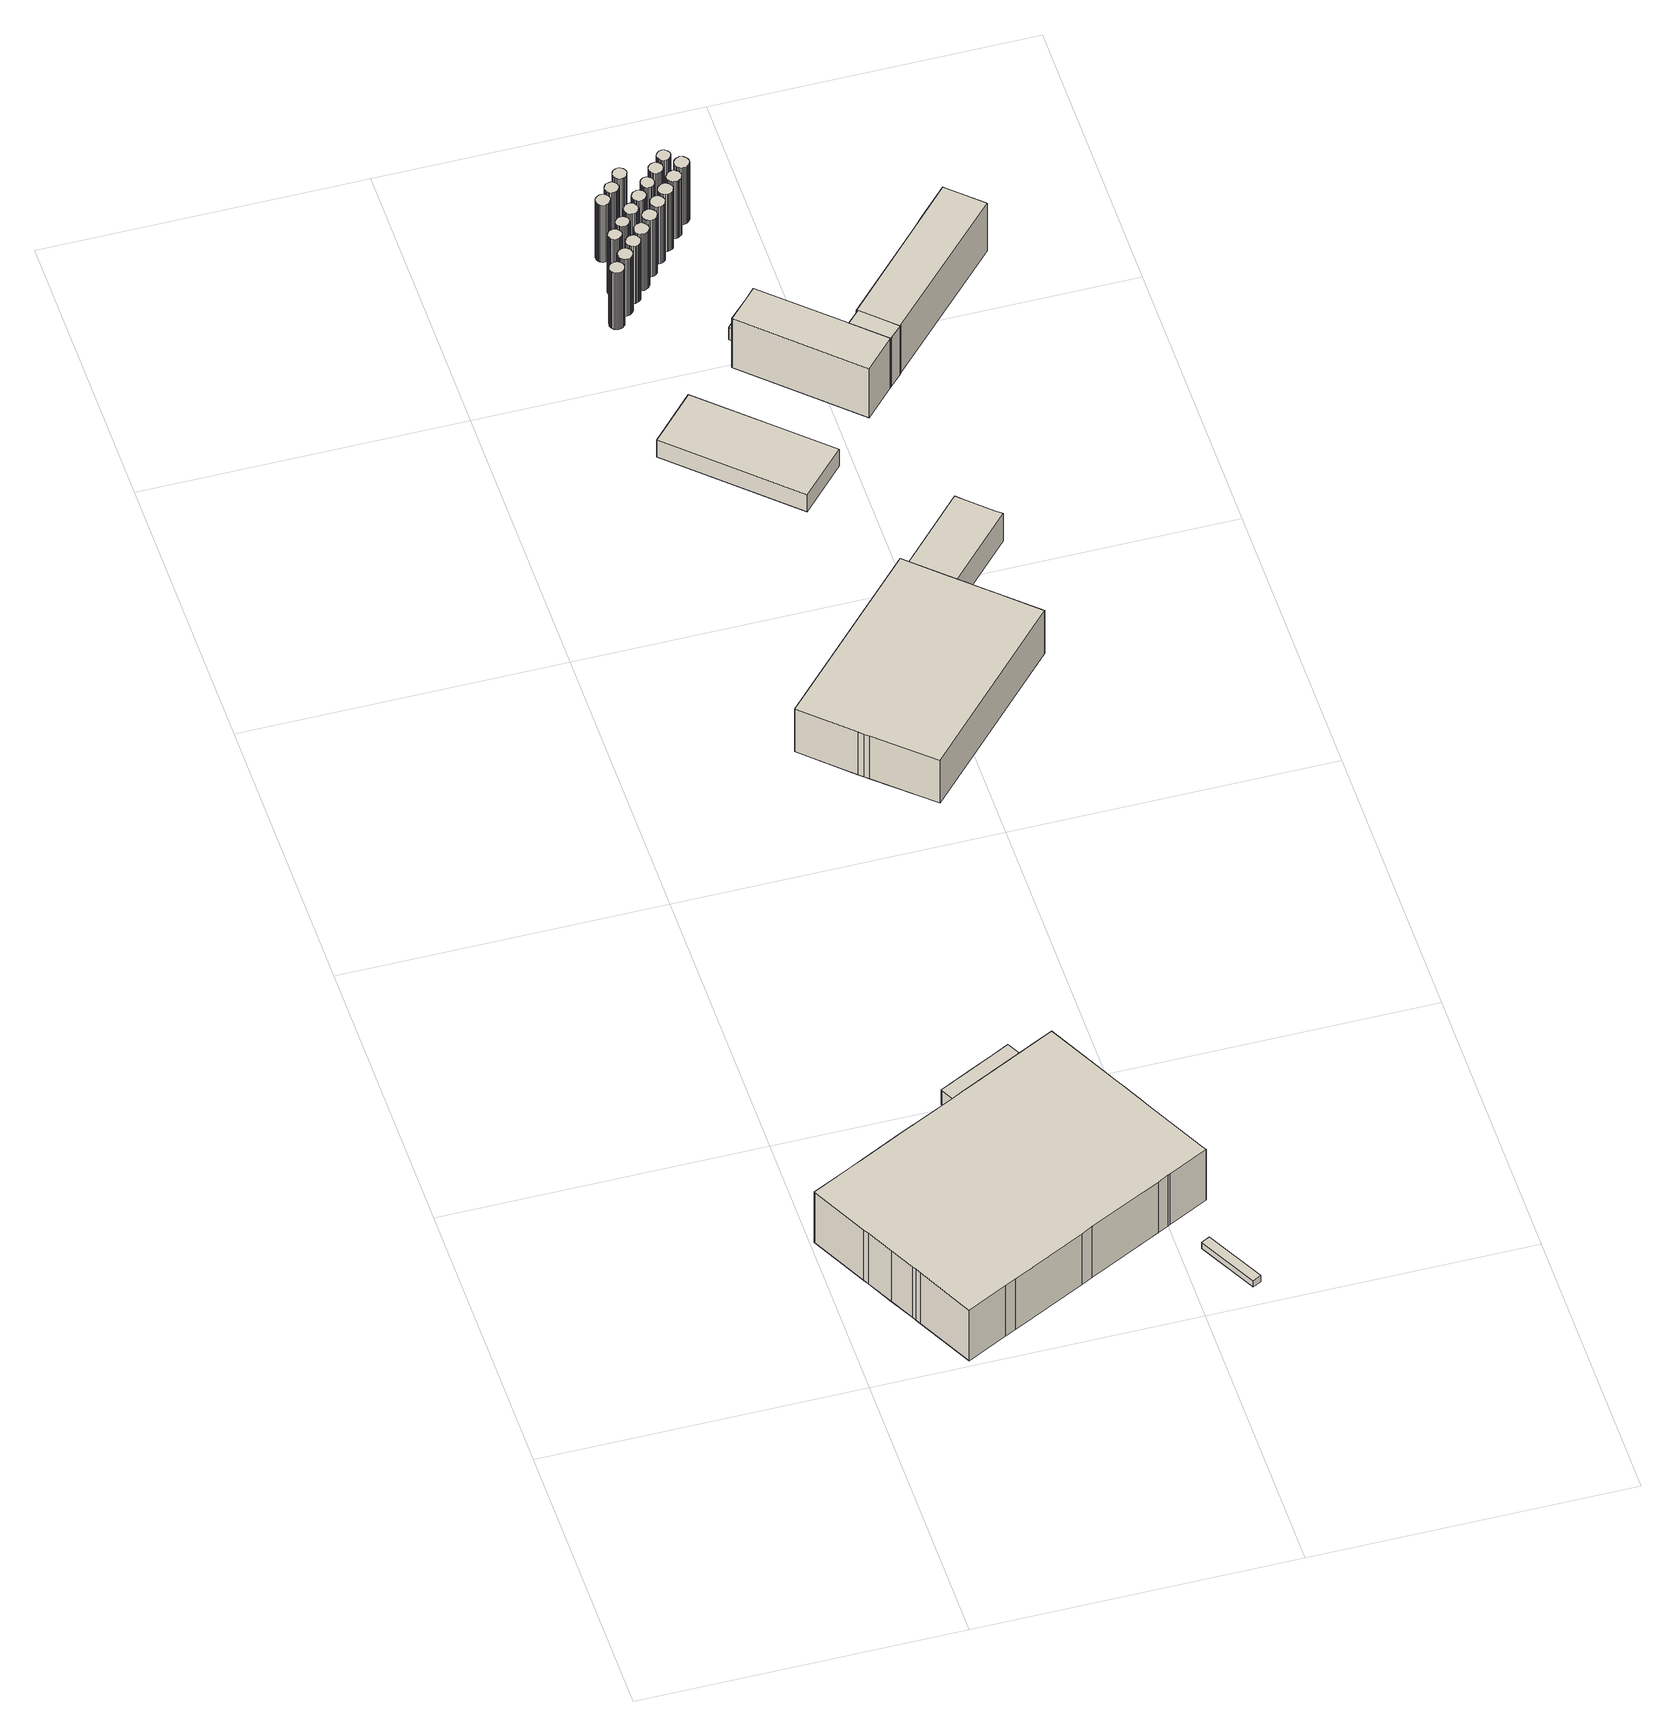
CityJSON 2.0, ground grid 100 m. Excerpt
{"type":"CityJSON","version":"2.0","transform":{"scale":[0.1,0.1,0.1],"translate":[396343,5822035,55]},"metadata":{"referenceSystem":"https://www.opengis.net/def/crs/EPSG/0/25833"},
"CityObjects":{
"building1":{"type":"Building","attributes":{"name":"Sporthalle","Gemeindeschluessel":"11000011","BezugspunktDach":"2200","function":"31001_3211","measuredHeight":23.61,"storeysAboveGround":3},"address":[{"country":"Germany","locality":"Berlin","thoroughfareNumber":"53","thoroughfareName":"Weißenseer Weg"}],"geometry":[{"type":"Solid","lod":"1","boundaries":[[[[0,1,2,3,4,5,6,7,8,9,10,11,12,13,14,15,16,17,18,19,20,21,22,23,24,25,26,27,28,29,30,31,32,33]],[[34,35,36,37,38,39,40,41,42,43,44,45,46,47,48,49,50,51,52,53,54,55,56,57,58,59,60,61,62,63,64,65,66,67]],[[34,67,33,32]],[[35,34,32,31]],[[36,35,31,30]],[[37,36,30,29]],[[38,37,29,28]],[[39,38,28,27]],[[40,39,27,26]],[[41,40,26,25]],[[42,41,25,24]],[[43,42,24,23]],[[44,43,23,22]],[[45,44,22,21]],[[46,45,21,20]],[[47,46,20,19]],[[48,47,19,18]],[[49,48,18,17]],[[50,49,17,16]],[[51,50,16,15]],[[52,51,15,14]],[[53,52,14,13]],[[54,53,13,12]],[[55,54,12,11]],[[56,55,11,10]],[[57,56,10,9]],[[58,57,9,8]],[[59,58,8,7]],[[60,59,7,6]],[[61,60,6,5]],[[62,61,5,4]],[[63,62,4,3]],[[64,63,3,2]],[[65,64,2,1]],[[66,65,1,0]],[[67,66,0,33]]]]}]},
"building2":{"type":"Building","attributes":{"Gemeindeschluessel":"11000011","BezugspunktDach":"2200","function":"31001_3210","measuredHeight":6.64,"storeysAboveGround":1},"address":[{"country":"Germany","locality":"Berlin","thoroughfareNumber":"53 (1)","thoroughfareName":"Weißenseer Weg"}],"geometry":[{"type":"Solid","lod":"1","boundaries":[[[[68,69,70,71,72,73,74,75]],[[76,77,78,79,80,81,82,83]],[[76,83,75,74]],[[77,76,74,73]],[[78,77,73,72]],[[79,78,72,71]],[[80,79,71,70]],[[81,80,70,69]],[[82,81,69,68]],[[83,82,68,75]]]]}]},
"building3":{"type":"Building","attributes":{"Gemeindeschluessel":"11000011","BezugspunktDach":"2200","function":"51009_1610","measuredHeight":2.63,"storeysAboveGround":0},"address":[{"country":"Germany","locality":"Berlin"}],"geometry":[{"type":"Solid","lod":"1","boundaries":[[[[84,85,86,87]],[[88,89,90,91]],[[88,91,87,86]],[[89,88,86,85]],[[90,89,85,84]],[[91,90,84,87]]]]}]},
"building4":{"type":"Building","attributes":{"name":"Schwimmhalle","Gemeindeschluessel":"11000011","BezugspunktDach":"2200","function":"31001_3221","measuredHeight":20.55,"storeysAboveGround":3},"address":[{"country":"Germany","locality":"Berlin","thoroughfareNumber":"24 (5)","thoroughfareName":"Fritz-Lesch-Straße"}],"geometry":[{"type":"Solid","lod":"1","boundaries":[[[[92,93,94,95,96,97,98,99,100,101,102]],[[103,104,105,106,107,108,109,110,111,112,113]],[[103,113,102,101]],[[104,103,101,100]],[[105,104,100,99]],[[106,105,99,98]],[[107,106,98,97]],[[108,107,97,96]],[[109,108,96,95]],[[110,109,95,94]],[[111,110,94,93]],[[112,111,93,92]],[[113,112,92,102]]]]}]},
"building5":{"type":"Building","attributes":{"Gemeindeschluessel":"11000011","BezugspunktDach":"2200","function":"31001_2100","measuredHeight":23.15,"storeysAboveGround":7},"address":[{"country":"Germany","locality":"Berlin","thoroughfareNumber":"66 (67)","thoroughfareName":"Indira-Gandhi-Straße"}],"geometry":[{"type":"Solid","lod":"1","boundaries":[[[[114,115,116,117,118,119,120,121,122,123,124,125,126,127,128,129,130,131,132,133,134,135,136,137,138,139,140,141]],[[142,143,144,145,146,147,148,149,150,151,152,153,154,155,156,157,158,159,160,161,162,163,164,165,166,167,168,169]],[[142,169,141,140]],[[143,142,140,139]],[[144,143,139,138]],[[145,144,138,137]],[[146,145,137,136]],[[147,146,136,135]],[[148,147,135,134]],[[149,148,134,133]],[[150,149,133,132]],[[151,150,132,131]],[[152,151,131,130]],[[153,152,130,129]],[[154,153,129,128]],[[155,154,128,127]],[[156,155,127,126]],[[157,156,126,125]],[[158,157,125,124]],[[159,158,124,123]],[[160,159,123,122]],[[161,160,122,121]],[[162,161,121,120]],[[163,162,120,119]],[[164,163,119,118]],[[165,164,118,117]],[[166,165,117,116]],[[167,166,116,115]],[[168,167,115,114]],[[169,168,114,141]]]]}]},
"building6":{"type":"Building","attributes":{"Gemeindeschluessel":"11000011","BezugspunktDach":"2200","function":"31001_2111","measuredHeight":8.25,"storeysAboveGround":1},"address":[{"country":"Germany","locality":"Berlin","thoroughfareNumber":"5","thoroughfareName":"Fritz-Lesch-Straße"}],"geometry":[{"type":"Solid","lod":"1","boundaries":[[[[170,171,172,173]],[[174,175,176,177]],[[174,177,173,172]],[[175,174,172,171]],[[176,175,171,170]],[[177,176,170,173]]]]}]},
"building7":{"type":"Building","attributes":{"Gemeindeschluessel":"11000011","BezugspunktDach":"2200","function":"31001_2100","measuredHeight":23.27,"storeysAboveGround":7},"address":[{"country":"Germany","locality":"Berlin","thoroughfareNumber":"66 (68)","thoroughfareName":"Indira-Gandhi-Straße"}],"geometry":[{"type":"Solid","lod":"1","boundaries":[[[[178,179,180,181,182,183,184,185,186,187,188,189,190,191,192,193,194,195,196,197,198,199,200,201,202,203,204,205]],[[206,207,208,209,210,211,212,213,214,215,216,217,218,219,220,221,222,223,224,225,226,227,228,229,230,231,232,233]],[[206,233,205,204]],[[207,206,204,203]],[[208,207,203,202]],[[209,208,202,201]],[[210,209,201,200]],[[211,210,200,199]],[[212,211,199,198]],[[213,212,198,197]],[[214,213,197,196]],[[215,214,196,195]],[[216,215,195,194]],[[217,216,194,193]],[[218,217,193,192]],[[219,218,192,191]],[[220,219,191,190]],[[221,220,190,189]],[[222,221,189,188]],[[223,222,188,187]],[[224,223,187,186]],[[225,224,186,185]],[[226,225,185,184]],[[227,226,184,183]],[[228,227,183,182]],[[229,228,182,181]],[[230,229,181,180]],[[231,230,180,179]],[[232,231,179,178]],[[233,232,178,205]]]]}]},
"building8":{"type":"Building","attributes":{"Gemeindeschluessel":"11000011","BezugspunktDach":"2200","function":"31001_2200","measuredHeight":23.48,"storeysAboveGround":3},"address":[{"country":"Germany","locality":"Berlin","thoroughfareNumber":"66 (30)","thoroughfareName":"Indira-Gandhi-Straße"}],"geometry":[{"type":"Solid","lod":"1","boundaries":[[[[234,235,236,237,238,239,240,241,242,243,244,245,246,247,248,249,250,251,252,253,254,255,256,257,258,259,260]],[[261,262,263,264,265,266,267,268,269,270,271,272,273,274,275,276,277,278,279,280,281,282,283,284,285,286,287]],[[261,287,260,259]],[[262,261,259,258]],[[263,262,258,257]],[[264,263,257,256]],[[265,264,256,255]],[[266,265,255,254]],[[267,266,254,253]],[[268,267,253,252]],[[269,268,252,251]],[[270,269,251,250]],[[271,270,250,249]],[[272,271,249,248]],[[273,272,248,247]],[[274,273,247,246]],[[275,274,246,245]],[[276,275,245,244]],[[277,276,244,243]],[[278,277,243,242]],[[279,278,242,241]],[[280,279,241,240]],[[281,280,240,239]],[[282,281,239,238]],[[283,282,238,237]],[[284,283,237,236]],[[285,284,236,235]],[[286,285,235,234]],[[287,286,234,260]]]]}]},
"building9":{"type":"Building","attributes":{"Gemeindeschluessel":"11000011","BezugspunktDach":"2200","function":"31001_2100","measuredHeight":23.44,"storeysAboveGround":7},"address":[{"country":"Germany","locality":"Berlin","thoroughfareNumber":"66 (69)","thoroughfareName":"Indira-Gandhi-Straße"}],"geometry":[{"type":"Solid","lod":"1","boundaries":[[[[288,289,290,291,292,293,294,295,296,297,298,299,300,301,302,303,304,305,306,307,308,309,310,311,312,313,314,315]],[[316,317,318,319,320,321,322,323,324,325,326,327,328,329,330,331,332,333,334,335,336,337,338,339,340,341,342,343]],[[316,343,315,314]],[[317,316,314,313]],[[318,317,313,312]],[[319,318,312,311]],[[320,319,311,310]],[[321,320,310,309]],[[322,321,309,308]],[[323,322,308,307]],[[324,323,307,306]],[[325,324,306,305]],[[326,325,305,304]],[[327,326,304,303]],[[328,327,303,302]],[[329,328,302,301]],[[330,329,301,300]],[[331,330,300,299]],[[332,331,299,298]],[[333,332,298,297]],[[334,333,297,296]],[[335,334,296,295]],[[336,335,295,294]],[[337,336,294,293]],[[338,337,293,292]],[[339,338,292,291]],[[340,339,291,290]],[[341,340,290,289]],[[342,341,289,288]],[[343,342,288,315]]]]}]},
"building10":{"type":"Building","attributes":{"Gemeindeschluessel":"11000011","BezugspunktDach":"2200","function":"31001_2200","measuredHeight":23.48,"storeysAboveGround":3},"address":[{"country":"Germany","locality":"Berlin","thoroughfareNumber":"66 (31)","thoroughfareName":"Indira-Gandhi-Straße"}],"geometry":[{"type":"Solid","lod":"1","boundaries":[[[[344,345,346,347,348,349,350,351,352,353,354,355,356,357,358,359,360,361,362,363,364,365,366,367,368,369,370]],[[371,372,373,374,375,376,377,378,379,380,381,382,383,384,385,386,387,388,389,390,391,392,393,394,395,396,397]],[[371,397,370,369]],[[372,371,369,368]],[[373,372,368,367]],[[374,373,367,366]],[[375,374,366,365]],[[376,375,365,364]],[[377,376,364,363]],[[378,377,363,362]],[[379,378,362,361]],[[380,379,361,360]],[[381,380,360,359]],[[382,381,359,358]],[[383,382,358,357]],[[384,383,357,356]],[[385,384,356,355]],[[386,385,355,354]],[[387,386,354,353]],[[388,387,353,352]],[[389,388,352,351]],[[390,389,351,350]],[[391,390,350,349]],[[392,391,349,348]],[[393,392,348,347]],[[394,393,347,346]],[[395,394,346,345]],[[396,395,345,344]],[[397,396,344,370]]]]}]},
"building11":{"type":"Building","attributes":{"Gemeindeschluessel":"11000011","BezugspunktDach":"2200","function":"31001_2200","measuredHeight":23.44,"storeysAboveGround":3},"address":[{"country":"Germany","locality":"Berlin","thoroughfareNumber":"66 (47)","thoroughfareName":"Indira-Gandhi-Straße"}],"geometry":[{"type":"Solid","lod":"1","boundaries":[[[[398,399,400,401,402,403,404,405,406,407,408,409,410,411,412,413,414,415,416,417,418,419,420,421,422,423,424,425]],[[426,427,428,429,430,431,432,433,434,435,436,437,438,439,440,441,442,443,444,445,446,447,448,449,450,451,452,453]],[[426,453,425,424]],[[427,426,424,423]],[[428,427,423,422]],[[429,428,422,421]],[[430,429,421,420]],[[431,430,420,419]],[[432,431,419,418]],[[433,432,418,417]],[[434,433,417,416]],[[435,434,416,415]],[[436,435,415,414]],[[437,436,414,413]],[[438,437,413,412]],[[439,438,412,411]],[[440,439,411,410]],[[441,440,410,409]],[[442,441,409,408]],[[443,442,408,407]],[[444,443,407,406]],[[445,444,406,405]],[[446,445,405,404]],[[447,446,404,403]],[[448,447,403,402]],[[449,448,402,401]],[[450,449,401,400]],[[451,450,400,399]],[[452,451,399,398]],[[453,452,398,425]]]]}]},
"building12":{"type":"Building","attributes":{"Gemeindeschluessel":"11000011","BezugspunktDach":"2200","function":"31001_2100","measuredHeight":23.2,"storeysAboveGround":7},"address":[{"country":"Germany","locality":"Berlin","thoroughfareNumber":"66 (70)","thoroughfareName":"Indira-Gandhi-Straße"}],"geometry":[{"type":"Solid","lod":"1","boundaries":[[[[454,455,456,457,458,459,460,461,462,463,464,465,466,467,468,469,470,471,472,473,474,475,476,477,478,479,480,481]],[[482,483,484,485,486,487,488,489,490,491,492,493,494,495,496,497,498,499,500,501,502,503,504,505,506,507,508,509]],[[482,509,481,480]],[[483,482,480,479]],[[484,483,479,478]],[[485,484,478,477]],[[486,485,477,476]],[[487,486,476,475]],[[488,487,475,474]],[[489,488,474,473]],[[490,489,473,472]],[[491,490,472,471]],[[492,491,471,470]],[[493,492,470,469]],[[494,493,469,468]],[[495,494,468,467]],[[496,495,467,466]],[[497,496,466,465]],[[498,497,465,464]],[[499,498,464,463]],[[500,499,463,462]],[[501,500,462,461]],[[502,501,461,460]],[[503,502,460,459]],[[504,503,459,458]],[[505,504,458,457]],[[506,505,457,456]],[[507,506,456,455]],[[508,507,455,454]],[[509,508,454,481]]]]}]},
"building13":{"type":"Building","attributes":{"Gemeindeschluessel":"11000011","BezugspunktDach":"2200","function":"31001_2200","measuredHeight":23.53,"storeysAboveGround":3},"address":[{"country":"Germany","locality":"Berlin","thoroughfareNumber":"66 (32)","thoroughfareName":"Indira-Gandhi-Straße"}],"geometry":[{"type":"Solid","lod":"1","boundaries":[[[[510,511,512,513,514,515,516,517,518,519,520,521,522,523,524,525,526,527,528,529,530,531,532,533,534,535,536,537]],[[538,539,540,541,542,543,544,545,546,547,548,549,550,551,552,553,554,555,556,557,558,559,560,561,562,563,564,565]],[[538,565,537,536]],[[539,538,536,535]],[[540,539,535,534]],[[541,540,534,533]],[[542,541,533,532]],[[543,542,532,531]],[[544,543,531,530]],[[545,544,530,529]],[[546,545,529,528]],[[547,546,528,527]],[[548,547,527,526]],[[549,548,526,525]],[[550,549,525,524]],[[551,550,524,523]],[[552,551,523,522]],[[553,552,522,521]],[[554,553,521,520]],[[555,554,520,519]],[[556,555,519,518]],[[557,556,518,517]],[[558,557,517,516]],[[559,558,516,515]],[[560,559,515,514]],[[561,560,514,513]],[[562,561,513,512]],[[563,562,512,511]],[[564,563,511,510]],[[565,564,510,537]]]]}]},
"building14":{"type":"Building","attributes":{"Gemeindeschluessel":"11000011","BezugspunktDach":"2200","function":"31001_2200","measuredHeight":23.29,"storeysAboveGround":3},"address":[{"country":"Germany","locality":"Berlin","thoroughfareNumber":"66 (46)","thoroughfareName":"Indira-Gandhi-Straße"}],"geometry":[{"type":"Solid","lod":"1","boundaries":[[[[566,567,568,569,570,571,572,573,574,575,576,577,578,579,580,581,582,583,584,585,586,587,588,589,590,591,592,593]],[[594,595,596,597,598,599,600,601,602,603,604,605,606,607,608,609,610,611,612,613,614,615,616,617,618,619,620,621]],[[594,621,593,592]],[[595,594,592,591]],[[596,595,591,590]],[[597,596,590,589]],[[598,597,589,588]],[[599,598,588,587]],[[600,599,587,586]],[[601,600,586,585]],[[602,601,585,584]],[[603,602,584,583]],[[604,603,583,582]],[[605,604,582,581]],[[606,605,581,580]],[[607,606,580,579]],[[608,607,579,578]],[[609,608,578,577]],[[610,609,577,576]],[[611,610,576,575]],[[612,611,575,574]],[[613,612,574,573]],[[614,613,573,572]],[[615,614,572,571]],[[616,615,571,570]],[[617,616,570,569]],[[618,617,569,568]],[[619,618,568,567]],[[620,619,567,566]],[[621,620,566,593]]]]}]},
"building15":{"type":"Building","attributes":{"Gemeindeschluessel":"11000011","BezugspunktDach":"2200","function":"31001_2100","measuredHeight":23.22,"storeysAboveGround":7},"address":[{"country":"Germany","locality":"Berlin","thoroughfareNumber":"66 (71)","thoroughfareName":"Indira-Gandhi-Straße"}],"geometry":[{"type":"Solid","lod":"1","boundaries":[[[[622,623,624,625,626,627,628,629,630,631,632,633,634,635,636,637,638,639,640,641,642,643,644,645,646,647,648]],[[649,650,651,652,653,654,655,656,657,658,659,660,661,662,663,664,665,666,667,668,669,670,671,672,673,674,675]],[[649,675,648,647]],[[650,649,647,646]],[[651,650,646,645]],[[652,651,645,644]],[[653,652,644,643]],[[654,653,643,642]],[[655,654,642,641]],[[656,655,641,640]],[[657,656,640,639]],[[658,657,639,638]],[[659,658,638,637]],[[660,659,637,636]],[[661,660,636,635]],[[662,661,635,634]],[[663,662,634,633]],[[664,663,633,632]],[[665,664,632,631]],[[666,665,631,630]],[[667,666,630,629]],[[668,667,629,628]],[[669,668,628,627]],[[670,669,627,626]],[[671,670,626,625]],[[672,671,625,624]],[[673,672,624,623]],[[674,673,623,622]],[[675,674,622,648]]]]}]},
"building16":{"type":"Building","attributes":{"Gemeindeschluessel":"11000011","BezugspunktDach":"2200","function":"31001_2200","measuredHeight":23.44,"storeysAboveGround":3},"address":[{"country":"Germany","locality":"Berlin","thoroughfareNumber":"66 (33)","thoroughfareName":"Indira-Gandhi-Straße"}],"geometry":[{"type":"Solid","lod":"1","boundaries":[[[[676,677,678,679,680,681,682,683,684,685,686,687,688,689,690,691,692,693,694,695,696,697,698,699,700,701,702,703]],[[704,705,706,707,708,709,710,711,712,713,714,715,716,717,718,719,720,721,722,723,724,725,726,727,728,729,730,731]],[[704,731,703,702]],[[705,704,702,701]],[[706,705,701,700]],[[707,706,700,699]],[[708,707,699,698]],[[709,708,698,697]],[[710,709,697,696]],[[711,710,696,695]],[[712,711,695,694]],[[713,712,694,693]],[[714,713,693,692]],[[715,714,692,691]],[[716,715,691,690]],[[717,716,690,689]],[[718,717,689,688]],[[719,718,688,687]],[[720,719,687,686]],[[721,720,686,685]],[[722,721,685,684]],[[723,722,684,683]],[[724,723,683,682]],[[725,724,682,681]],[[726,725,681,680]],[[727,726,680,679]],[[728,727,679,678]],[[729,728,678,677]],[[730,729,677,676]],[[731,730,676,703]]]]}]},
"building17":{"type":"Building","attributes":{"Gemeindeschluessel":"11000011","BezugspunktDach":"2200","function":"31001_2200","measuredHeight":23.36,"storeysAboveGround":3},"address":[{"country":"Germany","locality":"Berlin","thoroughfareNumber":"66 (45)","thoroughfareName":"Indira-Gandhi-Straße"}],"geometry":[{"type":"Solid","lod":"1","boundaries":[[[[732,733,734,735,736,737,738,739,740,741,742,743,744,745,746,747,748,749,750,751,752,753,754,755,756,757,758,759]],[[760,761,762,763,764,765,766,767,768,769,770,771,772,773,774,775,776,777,778,779,780,781,782,783,784,785,786,787]],[[760,787,759,758]],[[761,760,758,757]],[[762,761,757,756]],[[763,762,756,755]],[[764,763,755,754]],[[765,764,754,753]],[[766,765,753,752]],[[767,766,752,751]],[[768,767,751,750]],[[769,768,750,749]],[[770,769,749,748]],[[771,770,748,747]],[[772,771,747,746]],[[773,772,746,745]],[[774,773,745,744]],[[775,774,744,743]],[[776,775,743,742]],[[777,776,742,741]],[[778,777,741,740]],[[779,778,740,739]],[[780,779,739,738]],[[781,780,738,737]],[[782,781,737,736]],[[783,782,736,735]],[[784,783,735,734]],[[785,784,734,733]],[[786,785,733,732]],[[787,786,732,759]]]]}]},
"building18":{"type":"Building","attributes":{"Gemeindeschluessel":"11000011","BezugspunktDach":"2200","function":"31001_2100","measuredHeight":23.34,"storeysAboveGround":7},"address":[{"country":"Germany","locality":"Berlin","thoroughfareNumber":"66 (72)","thoroughfareName":"Indira-Gandhi-Straße"}],"geometry":[{"type":"Solid","lod":"1","boundaries":[[[[788,789,790,791,792,793,794,795,796,797,798,799,800,801,802,803,804,805,806,807,808,809,810,811,812,813,814]],[[815,816,817,818,819,820,821,822,823,824,825,826,827,828,829,830,831,832,833,834,835,836,837,838,839,840,841]],[[815,841,814,813]],[[816,815,813,812]],[[817,816,812,811]],[[818,817,811,810]],[[819,818,810,809]],[[820,819,809,808]],[[821,820,808,807]],[[822,821,807,806]],[[823,822,806,805]],[[824,823,805,804]],[[825,824,804,803]],[[826,825,803,802]],[[827,826,802,801]],[[828,827,801,800]],[[829,828,800,799]],[[830,829,799,798]],[[831,830,798,797]],[[832,831,797,796]],[[833,832,796,795]],[[834,833,795,794]],[[835,834,794,793]],[[836,835,793,792]],[[837,836,792,791]],[[838,837,791,790]],[[839,838,790,789]],[[840,839,789,788]],[[841,840,788,814]]]]}]},
"building19":{"type":"Building","attributes":{"Gemeindeschluessel":"11000011","BezugspunktDach":"2200","function":"31001_2200","measuredHeight":23.46,"storeysAboveGround":3},"address":[{"country":"Germany","locality":"Berlin","thoroughfareNumber":"66 (34)","thoroughfareName":"Indira-Gandhi-Straße"}],"geometry":[{"type":"Solid","lod":"1","boundaries":[[[[842,843,844,845,846,847,848,849,850,851,852,853,854,855,856,857,858,859,860,861,862,863,864,865,866,867,868,869]],[[870,871,872,873,874,875,876,877,878,879,880,881,882,883,884,885,886,887,888,889,890,891,892,893,894,895,896,897]],[[870,897,869,868]],[[871,870,868,867]],[[872,871,867,866]],[[873,872,866,865]],[[874,873,865,864]],[[875,874,864,863]],[[876,875,863,862]],[[877,876,862,861]],[[878,877,861,860]],[[879,878,860,859]],[[880,879,859,858]],[[881,880,858,857]],[[882,881,857,856]],[[883,882,856,855]],[[884,883,855,854]],[[885,884,854,853]],[[886,885,853,852]],[[887,886,852,851]],[[888,887,851,850]],[[889,888,850,849]],[[890,889,849,848]],[[891,890,848,847]],[[892,891,847,846]],[[893,892,846,845]],[[894,893,845,844]],[[895,894,844,843]],[[896,895,843,842]],[[897,896,842,869]]]]}]},
"building20":{"type":"Building","attributes":{"Gemeindeschluessel":"11000011","BezugspunktDach":"2200","function":"31001_3221","measuredHeight":11.2,"storeysAboveGround":2},"address":[{"country":"Germany","locality":"Berlin","thoroughfareNumber":"24 (1)","thoroughfareName":"Fritz-Lesch-Straße"}],"geometry":[{"type":"Solid","lod":"1","boundaries":[[[[898,899,900,901,902,903,904]],[[905,906,907,908,909,910,911]],[[905,911,904,903]],[[906,905,903,902]],[[907,906,902,901]],[[908,907,901,900]],[[909,908,900,899]],[[910,909,899,898]],[[911,910,898,904]]]]}]},
"building21":{"type":"Building","attributes":{"Gemeindeschluessel":"11000011","BezugspunktDach":"2200","function":"31001_2100","measuredHeight":23.51,"storeysAboveGround":7},"address":[{"country":"Germany","locality":"Berlin","thoroughfareNumber":"66 (73)","thoroughfareName":"Indira-Gandhi-Straße"}],"geometry":[{"type":"Solid","lod":"1","boundaries":[[[[912,913,914,915,916,917,918,919,920,921,922,923,924,925,926,927,928,929,930,931,932,933,934,935,936,937,938,939]],[[940,941,942,943,944,945,946,947,948,949,950,951,952,953,954,955,956,957,958,959,960,961,962,963,964,965,966,967]],[[940,967,939,938]],[[941,940,938,937]],[[942,941,937,936]],[[943,942,936,935]],[[944,943,935,934]],[[945,944,934,933]],[[946,945,933,932]],[[947,946,932,931]],[[948,947,931,930]],[[949,948,930,929]],[[950,949,929,928]],[[951,950,928,927]],[[952,951,927,926]],[[953,952,926,925]],[[954,953,925,924]],[[955,954,924,923]],[[956,955,923,922]],[[957,956,922,921]],[[958,957,921,920]],[[959,958,920,919]],[[960,959,919,918]],[[961,960,918,917]],[[962,961,917,916]],[[963,962,916,915]],[[964,963,915,914]],[[965,964,914,913]],[[966,965,913,912]],[[967,966,912,939]]]]}]},
"building22":{"type":"Building","attributes":{"Gemeindeschluessel":"11000011","BezugspunktDach":"2200","function":"31001_2523","measuredHeight":5.07,"storeysAboveGround":1},"address":[{"country":"Germany","locality":"Berlin","thoroughfareNumber":"29 (2)","thoroughfareName":"Fritz-Lesch-Straße"}],"geometry":[{"type":"Solid","lod":"1","boundaries":[[[[968,969,970,971,972,973,974]],[[975,976,977,978,979,980,981]],[[975,981,974,973]],[[976,975,973,972]],[[977,976,972,971]],[[978,977,971,970]],[[979,978,970,969]],[[980,979,969,968]],[[981,980,968,974]]]]}]},
"building23":{"type":"Building","attributes":{"Gemeindeschluessel":"11000011","BezugspunktDach":"2200","function":"31001_2200","measuredHeight":24,"storeysAboveGround":3},"address":[{"country":"Germany","locality":"Berlin","thoroughfareNumber":"66 (35)","thoroughfareName":"Indira-Gandhi-Straße"}],"geometry":[{"type":"Solid","lod":"1","boundaries":[[[[982,983,984,985,986,987,988,989,990,991,992,993,994,995,996,997,998,999,1000,1001,1002,1003,1004,1005,1006,1007,1008,1009,1010]],[[1011,1012,1013,1014,1015,1016,1017,1018,1019,1020,1021,1022,1023,1024,1025,1026,1027,1028,1029,1030,1031,1032,1033,1034,1035,1036,1037,1038,1039]],[[1011,1039,1010,1009]],[[1012,1011,1009,1008]],[[1013,1012,1008,1007]],[[1014,1013,1007,1006]],[[1015,1014,1006,1005]],[[1016,1015,1005,1004]],[[1017,1016,1004,1003]],[[1018,1017,1003,1002]],[[1019,1018,1002,1001]],[[1020,1019,1001,1000]],[[1021,1020,1000,999]],[[1022,1021,999,998]],[[1023,1022,998,997]],[[1024,1023,997,996]],[[1025,1024,996,995]],[[1026,1025,995,994]],[[1027,1026,994,993]],[[1028,1027,993,992]],[[1029,1028,992,991]],[[1030,1029,991,990]],[[1031,1030,990,989]],[[1032,1031,989,988]],[[1033,1032,988,987]],[[1034,1033,987,986]],[[1035,1034,986,985]],[[1036,1035,985,984]],[[1037,1036,984,983]],[[1038,1037,983,982]],[[1039,1038,982,1010]]]]}]},
"building24":{"type":"Building","attributes":{"Gemeindeschluessel":"11000011","BezugspunktDach":"2200","function":"31001_2100","measuredHeight":23.42,"storeysAboveGround":7},"address":[{"country":"Germany","locality":"Berlin","thoroughfareNumber":"66 (74)","thoroughfareName":"Indira-Gandhi-Straße"}],"geometry":[{"type":"Solid","lod":"1","boundaries":[[[[1040,1041,1042,1043,1044,1045,1046,1047,1048,1049,1050,1051,1052,1053,1054,1055,1056,1057,1058,1059,1060,1061,1062,1063,1064,1065,1066,1067]],[[1068,1069,1070,1071,1072,1073,1074,1075,1076,1077,1078,1079,1080,1081,1082,1083,1084,1085,1086,1087,1088,1089,1090,1091,1092,1093,1094,1095]],[[1068,1095,1067,1066]],[[1069,1068,1066,1065]],[[1070,1069,1065,1064]],[[1071,1070,1064,1063]],[[1072,1071,1063,1062]],[[1073,1072,1062,1061]],[[1074,1073,1061,1060]],[[1075,1074,1060,1059]],[[1076,1075,1059,1058]],[[1077,1076,1058,1057]],[[1078,1077,1057,1056]],[[1079,1078,1056,1055]],[[1080,1079,1055,1054]],[[1081,1080,1054,1053]],[[1082,1081,1053,1052]],[[1083,1082,1052,1051]],[[1084,1083,1051,1050]],[[1085,1084,1050,1049]],[[1086,1085,1049,1048]],[[1087,1086,1048,1047]],[[1088,1087,1047,1046]],[[1089,1088,1046,1045]],[[1090,1089,1045,1044]],[[1091,1090,1044,1043]],[[1092,1091,1043,1042]],[[1093,1092,1042,1041]],[[1094,1093,1041,1040]],[[1095,1094,1040,1067]]]]}]},
"building25":{"type":"Building","attributes":{"Gemeindeschluessel":"11000011","BezugspunktDach":"2200","function":"31001_2200","measuredHeight":23.39,"storeysAboveGround":3},"address":[{"country":"Germany","locality":"Berlin","thoroughfareNumber":"66 (36)","thoroughfareName":"Indira-Gandhi-Straße"}],"geometry":[{"type":"Solid","lod":"1","boundaries":[[[[1096,1097,1098,1099,1100,1101,1102,1103,1104,1105,1106,1107,1108,1109,1110,1111,1112,1113,1114,1115,1116,1117,1118,1119,1120,1121,1122,1123]],[[1124,1125,1126,1127,1128,1129,1130,1131,1132,1133,1134,1135,1136,1137,1138,1139,1140,1141,1142,1143,1144,1145,1146,1147,1148,1149,1150,1151]],[[1124,1151,1123,1122]],[[1125,1124,1122,1121]],[[1126,1125,1121,1120]],[[1127,1126,1120,1119]],[[1128,1127,1119,1118]],[[1129,1128,1118,1117]],[[1130,1129,1117,1116]],[[1131,1130,1116,1115]],[[1132,1131,1115,1114]],[[1133,1132,1114,1113]],[[1134,1133,1113,1112]],[[1135,1134,1112,1111]],[[1136,1135,1111,1110]],[[1137,1136,1110,1109]],[[1138,1137,1109,1108]],[[1139,1138,1108,1107]],[[1140,1139,1107,1106]],[[1141,1140,1106,1105]],[[1142,1141,1105,1104]],[[1143,1142,1104,1103]],[[1144,1143,1103,1102]],[[1145,1144,1102,1101]],[[1146,1145,1101,1100]],[[1147,1146,1100,1099]],[[1148,1147,1099,1098]],[[1149,1148,1098,1097]],[[1150,1149,1097,1096]],[[1151,1150,1096,1123]]]]}]},
"building26":{"type":"Building","attributes":{"Gemeindeschluessel":"11000011","BezugspunktDach":"2200","function":"31001_2100","measuredHeight":23.38,"storeysAboveGround":7},"address":[{"country":"Germany","locality":"Berlin","thoroughfareNumber":"66 (75)","thoroughfareName":"Indira-Gandhi-Straße"}],"geometry":[{"type":"Solid","lod":"1","boundaries":[[[[1152,1153,1154,1155,1156,1157,1158,1159,1160,1161,1162,1163,1164,1165,1166,1167,1168,1169,1170,1171,1172,1173,1174,1175,1176,1177,1178,1179]],[[1180,1181,1182,1183,1184,1185,1186,1187,1188,1189,1190,1191,1192,1193,1194,1195,1196,1197,1198,1199,1200,1201,1202,1203,1204,1205,1206,1207]],[[1180,1207,1179,1178]],[[1181,1180,1178,1177]],[[1182,1181,1177,1176]],[[1183,1182,1176,1175]],[[1184,1183,1175,1174]],[[1185,1184,1174,1173]],[[1186,1185,1173,1172]],[[1187,1186,1172,1171]],[[1188,1187,1171,1170]],[[1189,1188,1170,1169]],[[1190,1189,1169,1168]],[[1191,1190,1168,1167]],[[1192,1191,1167,1166]],[[1193,1192,1166,1165]],[[1194,1193,1165,1164]],[[1195,1194,1164,1163]],[[1196,1195,1163,1162]],[[1197,1196,1162,1161]],[[1198,1197,1161,1160]],[[1199,1198,1160,1159]],[[1200,1199,1159,1158]],[[1201,1200,1158,1157]],[[1202,1201,1157,1156]],[[1203,1202,1156,1155]],[[1204,1203,1155,1154]],[[1205,1204,1154,1153]],[[1206,1205,1153,1152]],[[1207,1206,1152,1179]]]]}]},
"building27":{"type":"Building","attributes":{"Gemeindeschluessel":"11000011","function":"31001_3020"},"address":[{"country":"Germany","locality":"Berlin","thoroughfareNumber":"29","thoroughfareName":"Fritz-Lesch-Straße"}],"children":["building27-1","building27-2","building27-3"]},
"building27-1":{"type":"BuildingPart","attributes":{"BezugspunktDach":"2200","measuredHeight":20.04,"storeysAboveGround":5},"parents":["building27"],"geometry":[{"type":"Solid","lod":"1","boundaries":[[[[1208,1209,1210,1211,1212,1213,1214,1215,1216,1217,1218,1219]],[[1220,1221,1222,1223,1224,1225,1226,1227,1228,1229,1230,1231]],[[1220,1231,1219,1218]],[[1221,1220,1218,1217]],[[1222,1221,1217,1216]],[[1223,1222,1216,1215]],[[1224,1223,1215,1214]],[[1225,1224,1214,1213]],[[1226,1225,1213,1212]],[[1227,1226,1212,1211]],[[1230,1229,1209,1208]],[[1231,1230,1208,1219]],[[1228,1227,1211,1210]],[[1229,1228,1210,1209]]]]}]},
"building27-2":{"type":"BuildingPart","attributes":{"BezugspunktDach":"2200","measuredHeight":20.02,"storeysAboveGround":5},"parents":["building27"],"geometry":[{"type":"MultiSurface","lod":"1","boundaries":[[[1232,1233,1234,1235,1236,1237]],[[1229,1227,1238,1239,1240,1241]],[[1229,1241,1237,1236]],[[1227,1229,1228,1210,1209,1236,1235],[1228,1227,1211,1210]],[[1238,1227,1235,1234]],[[1239,1238,1234,1233]],[[1240,1239,1233,1232]],[[1211,1227,1228,1210]],[[1209,1210,1228,1229]],[[1240,1232,1237,1241,1242]]]}]},
"building27-3":{"type":"BuildingPart","attributes":{"BezugspunktDach":"2200","measuredHeight":20.07,"storeysAboveGround":5},"parents":["building27"],"geometry":[{"type":"MultiSurface","lod":"1","boundaries":[[[1243,1244,1245,1246,1247,1248,1249]],[[1250,1251,1241,1240,1252,1253,1254]],[[1250,1254,1249,1248]],[[1251,1250,1248,1247]],[[1241,1251,1247,1246]],[[1240,1232,1237,1246,1245]],[[1252,1240,1245,1244]],[[1253,1252,1244,1243]],[[1254,1253,1243,1249]],[[1237,1232,1240,1241]]]}]}
},
"vertices":[
[101,399,228],[110,381,228],[154,295,228],[193,218,228],[199,205,228],[208,188,228],[299,7,228],[427,72,228],[461,89,228],[694,206,228],[730,225,228],[962,342,228],[996,359,228],[1002,362,228],[1128,426,228],[1120,441,228],[1016,648,228],[1005,671,228],[989,703,228],[984,713,228],[976,730,228],[958,765,228],[949,783,228],[945,791,228],[839,1001,228],[813,988,228],[579,870,228],[532,847,228],[498,829,228],[356,758,228],[317,739,228],[176,667,228],[141,650,228],[9,583,228],[141,650,20],[176,667,20],[317,739,20],[356,758,20],[498,829,20],[532,847,20],[579,870,20],[813,988,20],[839,1001,20],[945,791,20],[949,783,20],[958,765,20],[976,730,20],[984,713,20],[989,703,20],[1005,671,20],[1016,648,20],[1120,441,20],[1128,426,20],[1002,362,20],[996,359,20],[962,342,20],[730,225,20],[694,206,20],[461,89,20],[427,72,20],[299,7,20],[208,188,20],[199,205,20],[193,218,20],[154,295,20],[110,381,20],[101,399,20],[9,583,20],
[579,870,81],[696,929,81],[760,961,81],[813,988,81],[745,1122,81],[692,1095,81],[629,1063,81],[512,1004,81],[629,1063,21],[692,1095,21],[745,1122,21],[813,988,21],[760,961,21],[696,929,21],[579,870,21],[512,1004,21],
[1160,62,41],[1187,76,41],[1090,264,41],[1063,250,41],[1090,264,15],[1187,76,15],[1160,62,15],[1063,250,15],
[660,2338,182],[675,2324,182],[688,2313,182],[853,2163,182],[1307,2647,182],[1197,2751,182],[1145,2799,182],[1133,2811,182],[1084,2856,182],[971,2963,182],[513,2477,182],[971,2963,6],[1084,2856,6],[1133,2811,6],[1145,2799,6],[1197,2751,6],[1307,2647,6],[853,2163,6],[688,2313,6],[675,2324,6],[660,2338,6],[513,2477,6],
[484,4229,251],[486,4224,251],[488,4221,251],[492,4217,251],[496,4215,251],[500,4213,251],[505,4212,251],[510,4213,251],[514,4214,251],[519,4216,251],[522,4219,251],[525,4223,251],[527,4228,251],[528,4233,251],[528,4238,251],[527,4243,251],[524,4248,251],[521,4252,251],[516,4255,251],[512,4257,251],[506,4257,251],[501,4257,251],[496,4255,251],[492,4252,251],[488,4249,251],[485,4244,251],[484,4239,251],[483,4234,251],[484,4239,19],[485,4244,19],[488,4249,19],[492,4252,19],[496,4255,19],[501,4257,19],[506,4257,19],[512,4257,19],[516,4255,19],[521,4252,19],[524,4248,19],[527,4243,19],[528,4238,19],[528,4233,19],[527,4228,19],[525,4223,19],[522,4219,19],[519,4216,19],[514,4214,19],[510,4213,19],[505,4212,19],[500,4213,19],[496,4215,19],[492,4217,19],[488,4221,19],[486,4224,19],[484,4229,19],[483,4234,19],
[815,3367,87],[954,3515,87],[603,3845,87],[465,3698,87],[603,3845,18],[954,3515,18],[815,3367,18],[465,3698,18],
[522,4273,252],[524,4268,252],[526,4265,252],[530,4261,252],[534,4259,252],[538,4257,252],[543,4257,252],[548,4257,252],[552,4258,252],[556,4261,252],[560,4264,252],[563,4268,252],[565,4272,252],[566,4277,252],[566,4283,252],[564,4288,252],[562,4292,252],[558,4296,252],[554,4299,252],[549,4301,252],[544,4302,252],[539,4301,252],[534,4299,252],[529,4297,252],[526,4293,252],[523,4288,252],[521,4283,252],[521,4278,252],[521,4283,19],[523,4288,19],[526,4293,19],[529,4297,19],[534,4299,19],[539,4301,19],[544,4302,19],[549,4301,19],[554,4299,19],[558,4296,19],[562,4292,19],[564,4288,19],[566,4283,19],[566,4277,19],[565,4272,19],[563,4268,19],[560,4264,19],[556,4261,19],[552,4258,19],[548,4257,19],[543,4257,19],[538,4257,19],[534,4259,19],[530,4261,19],[526,4265,19],[524,4268,19],[522,4273,19],[521,4278,19],
[516,4355,255],[517,4351,255],[520,4347,255],[522,4344,255],[526,4341,255],[531,4339,255],[535,4339,255],[540,4339,255],[544,4340,255],[548,4342,255],[552,4345,255],[555,4349,255],[557,4353,255],[558,4358,255],[557,4363,255],[555,4367,255],[553,4371,255],[549,4375,255],[545,4377,255],[540,4379,255],[535,4379,255],[530,4378,255],[525,4376,255],[521,4373,255],[518,4369,255],[516,4364,255],[515,4359,255],[516,4364,20],[518,4369,20],[521,4373,20],[525,4376,20],[530,4378,20],[535,4379,20],[540,4379,20],[545,4377,20],[549,4375,20],[553,4371,20],[555,4367,20],[557,4363,20],[558,4358,20],[557,4353,20],[555,4349,20],[552,4345,20],[548,4342,20],[544,4340,20],[540,4339,20],[535,4339,20],[531,4339,20],[526,4341,20],[522,4344,20],[520,4347,20],[517,4351,20],[516,4355,20],[515,4359,20],
[558,4315,253],[560,4310,253],[563,4306,253],[566,4303,253],[570,4300,253],[575,4299,253],[580,4298,253],[584,4299,253],[589,4300,253],[593,4302,253],[596,4305,253],[599,4309,253],[601,4314,253],[602,4319,253],[602,4324,253],[601,4329,253],[598,4334,253],[595,4338,253],[591,4341,253],[586,4343,253],[580,4343,253],[575,4343,253],[570,4341,253],[566,4338,253],[562,4335,253],[560,4330,253],[558,4325,253],[558,4320,253],[558,4325,19],[560,4330,19],[562,4335,19],[566,4338,19],[570,4341,19],[575,4343,19],[580,4343,19],[586,4343,19],[591,4341,19],[595,4338,19],[598,4334,19],[601,4329,19],[602,4324,19],[602,4319,19],[601,4314,19],[599,4309,19],[596,4305,19],[593,4302,19],[589,4300,19],[584,4299,19],[580,4298,19],[575,4299,19],[570,4300,19],[566,4303,19],[563,4306,19],[560,4310,19],[558,4315,19],[558,4320,19],
[551,4399,254],[553,4394,254],[555,4391,254],[558,4387,254],[561,4385,254],[564,4383,254],[568,4382,254],[573,4381,254],[578,4382,254],[582,4384,254],[586,4387,254],[589,4390,254],[591,4394,254],[593,4398,254],[593,4403,254],[592,4408,254],[590,4413,254],[586,4416,254],[582,4419,254],[577,4421,254],[572,4422,254],[567,4421,254],[562,4419,254],[558,4416,254],[555,4412,254],[552,4408,254],[551,4403,254],[552,4408,19],[555,4412,19],[558,4416,19],[562,4419,19],[567,4421,19],[572,4422,19],[577,4421,19],[582,4419,19],[586,4416,19],[590,4413,19],[592,4408,19],[593,4403,19],[593,4398,19],[591,4394,19],[589,4390,19],[586,4387,19],[582,4384,19],[578,4382,19],[573,4381,19],[568,4382,19],[564,4383,19],[561,4385,19],[558,4387,19],[555,4391,19],[553,4394,19],[551,4399,19],[551,4403,19],
[522,4495,254],[523,4492,254],[525,4489,254],[527,4486,254],[529,4484,254],[533,4481,254],[538,4479,254],[543,4478,254],[548,4479,254],[553,4481,254],[557,4483,254],[560,4487,254],[563,4492,254],[564,4496,254],[565,4502,254],[564,4507,254],[562,4512,254],[558,4516,254],[554,4519,254],[549,4521,254],[544,4522,254],[539,4522,254],[534,4520,254],[530,4517,254],[526,4513,254],[523,4509,254],[522,4504,254],[522,4498,254],[522,4504,20],[523,4509,20],[526,4513,20],[530,4517,20],[534,4520,20],[539,4522,20],[544,4522,20],[549,4521,20],[554,4519,20],[558,4516,20],[562,4512,20],[564,4507,20],[565,4502,20],[564,4496,20],[563,4492,20],[560,4487,20],[557,4483,20],[553,4481,20],[548,4479,20],[543,4478,20],[538,4479,20],[533,4481,20],[529,4484,20],[527,4486,20],[525,4489,20],[523,4492,20],[522,4495,20],[522,4498,20],
[595,4357,250],[597,4352,250],[600,4349,250],[603,4346,250],[607,4343,250],[612,4342,250],[616,4341,250],[621,4341,250],[626,4343,250],[630,4345,250],[634,4348,250],[636,4352,250],[639,4356,250],[640,4362,250],[639,4367,250],[638,4372,250],[635,4376,250],[632,4380,250],[628,4383,250],[623,4385,250],[618,4386,250],[612,4385,250],[607,4384,250],[603,4381,250],[599,4377,250],[597,4373,250],[595,4368,250],[595,4362,250],[595,4368,18],[597,4373,18],[599,4377,18],[603,4381,18],[607,4384,18],[612,4385,18],[618,4386,18],[623,4385,18],[628,4383,18],[632,4380,18],[635,4376,18],[638,4372,18],[639,4367,18],[640,4362,18],[639,4356,18],[636,4352,18],[634,4348,18],[630,4345,18],[626,4343,18],[621,4341,18],[616,4341,18],[612,4342,18],[607,4343,18],[603,4346,18],[600,4349,18],[597,4352,18],[595,4357,18],[595,4362,18],
[589,4441,254],[589,4437,254],[591,4433,254],[593,4430,254],[596,4427,254],[600,4424,254],[604,4423,254],[609,4422,254],[614,4422,254],[619,4424,254],[623,4427,254],[627,4430,254],[629,4434,254],[631,4439,254],[631,4444,254],[631,4449,254],[629,4454,254],[626,4458,254],[623,4462,254],[618,4464,254],[613,4466,254],[608,4466,254],[603,4465,254],[598,4463,254],[594,4459,254],[591,4455,254],[589,4450,254],[589,4445,254],[589,4450,19],[591,4455,19],[594,4459,19],[598,4463,19],[603,4465,19],[608,4466,19],[613,4466,19],[618,4464,19],[623,4462,19],[626,4458,19],[629,4454,19],[631,4449,19],[631,4444,19],[631,4439,19],[629,4434,19],[627,4430,19],[623,4427,19],[619,4424,19],[614,4422,19],[609,4422,19],[604,4423,19],[600,4424,19],[596,4427,19],[593,4430,19],[591,4433,19],[589,4437,19],[589,4441,19],[589,4445,19],
[561,4539,251],[562,4536,251],[563,4532,251],[565,4529,251],[568,4527,251],[571,4524,251],[576,4523,251],[581,4522,251],[585,4522,251],[590,4524,251],[594,4526,251],[597,4529,251],[600,4533,251],[602,4537,251],[603,4542,251],[602,4547,251],[601,4552,251],[598,4557,251],[594,4560,251],[590,4563,251],[585,4564,251],[579,4564,251],[574,4563,251],[569,4561,251],[566,4557,251],[563,4553,251],[561,4548,251],[560,4543,251],[561,4548,18],[563,4553,18],[566,4557,18],[569,4561,18],[574,4563,18],[579,4564,18],[585,4564,18],[590,4563,18],[594,4560,18],[598,4557,18],[601,4552,18],[602,4547,18],[603,4542,18],[602,4537,18],[600,4533,18],[597,4529,18],[594,4526,18],[590,4524,18],[585,4522,18],[581,4522,18],[576,4523,18],[571,4524,18],[568,4527,18],[565,4529,18],[563,4532,18],[562,4536,18],[561,4539,18],[560,4543,18],
[633,4402,251],[635,4397,251],[638,4393,251],[642,4390,251],[647,4387,251],[652,4386,251],[657,4386,251],[662,4387,251],[667,4389,251],[671,4392,251],[674,4397,251],[676,4401,251],[677,4406,251],[677,4412,251],[676,4417,251],[673,4421,251],[670,4425,251],[665,4428,251],[660,4430,251],[655,4431,251],[650,4430,251],[645,4428,251],[641,4426,251],[637,4422,251],[634,4417,251],[633,4412,251],[632,4407,251],[633,4412,19],[634,4417,19],[637,4422,19],[641,4426,19],[645,4428,19],[650,4430,19],[655,4431,19],[660,4430,19],[665,4428,19],[670,4425,19],[673,4421,19],[676,4417,19],[677,4412,19],[677,4406,19],[676,4401,19],[674,4397,19],[671,4392,19],[667,4389,19],[662,4387,19],[657,4386,19],[652,4386,19],[647,4387,19],[642,4390,19],[638,4393,19],[635,4397,19],[633,4402,19],[632,4407,19],
[626,4485,252],[627,4482,252],[629,4479,252],[631,4476,252],[634,4473,252],[636,4471,252],[641,4469,252],[645,4468,252],[650,4468,252],[655,4470,252],[659,4472,252],[663,4475,252],[666,4479,252],[668,4483,252],[669,4488,252],[668,4493,252],[667,4498,252],[664,4503,252],[660,4506,252],[655,4509,252],[650,4510,252],[645,4511,252],[640,4509,252],[635,4507,252],[631,4504,252],[628,4499,252],[626,4494,252],[626,4489,252],[626,4494,18],[628,4499,18],[631,4504,18],[635,4507,18],[640,4509,18],[645,4511,18],[650,4510,18],[655,4509,18],[660,4506,18],[664,4503,18],[667,4498,18],[668,4493,18],[669,4488,18],[668,4483,18],[666,4479,18],[663,4475,18],[659,4472,18],[655,4470,18],[650,4468,18],[645,4468,18],[641,4469,18],[636,4471,18],[634,4473,18],[631,4476,18],[629,4479,18],[627,4482,18],[626,4485,18],[626,4489,18],
[599,4583,251],[601,4579,251],[603,4576,251],[606,4573,251],[610,4570,251],[615,4569,251],[620,4568,251],[625,4569,251],[629,4570,251],[634,4573,251],[637,4577,251],[639,4582,251],[640,4586,251],[641,4591,251],[640,4596,251],[638,4601,251],[635,4605,251],[631,4608,251],[627,4610,251],[622,4612,251],[617,4612,251],[612,4610,251],[608,4608,251],[604,4605,251],[601,4601,251],[599,4596,251],[598,4591,251],[598,4587,251],[598,4591,17],[599,4596,17],[601,4601,17],[604,4605,17],[608,4608,17],[612,4610,17],[617,4612,17],[622,4612,17],[627,4610,17],[631,4608,17],[635,4605,17],[638,4601,17],[640,4596,17],[641,4591,17],[640,4586,17],[639,4582,17],[637,4577,17],[634,4573,17],[629,4570,17],[625,4569,17],[620,4568,17],[615,4569,17],[610,4570,17],[606,4573,17],[603,4576,17],[601,4579,17],[599,4583,17],[598,4587,17],
[670,4447,251],[672,4442,251],[675,4437,251],[679,4434,251],[684,4431,251],[689,4430,251],[694,4430,251],[699,4431,251],[704,4434,251],[708,4437,251],[711,4441,251],[713,4446,251],[714,4451,251],[714,4456,251],[712,4461,251],[710,4466,251],[706,4470,251],[702,4472,251],[697,4474,251],[692,4475,251],[687,4475,251],[682,4473,251],[677,4470,251],[674,4466,251],[671,4462,251],[669,4457,251],[669,4452,251],[669,4457,18],[671,4462,18],[674,4466,18],[677,4470,18],[682,4473,18],[687,4475,18],[692,4475,18],[697,4474,18],[702,4472,18],[706,4470,18],[710,4466,18],[712,4461,18],[714,4456,18],[714,4451,18],[713,4446,18],[711,4441,18],[708,4437,18],[704,4434,18],[699,4431,18],[694,4430,18],[689,4430,18],[684,4431,18],[679,4434,18],[675,4437,18],[672,4442,18],[670,4447,18],[669,4452,18],
[666,4527,250],[668,4523,250],[670,4520,250],[673,4517,250],[676,4515,250],[680,4513,250],[685,4513,250],[690,4513,250],[695,4515,250],[699,4518,250],[702,4521,250],[704,4525,250],[706,4530,250],[706,4535,250],[705,4540,250],[704,4545,250],[701,4549,250],[697,4552,250],[693,4555,250],[688,4556,250],[683,4556,250],[678,4555,250],[674,4552,250],[670,4549,250],[668,4545,250],[666,4540,250],[666,4535,250],[665,4531,250],[666,4535,16],[666,4540,16],[668,4545,16],[670,4549,16],[674,4552,16],[678,4555,16],[683,4556,16],[688,4556,16],[693,4555,16],[697,4552,16],[701,4549,16],[704,4545,16],[705,4540,16],[706,4535,16],[706,4530,16],[704,4525,16],[702,4521,16],[699,4518,16],[695,4515,16],[690,4513,16],[685,4513,16],[680,4513,16],[676,4515,16],[673,4517,16],[670,4520,16],[668,4523,16],[666,4527,16],[665,4531,16],
[1084,2856,117],[1117,2891,117],[1322,3109,117],[1302,3127,117],[1235,3190,117],[1208,3216,117],[971,2963,117],[1208,3216,5],[1235,3190,5],[1302,3127,5],[1322,3109,5],[1117,2891,5],[1084,2856,5],[971,2963,5],
[706,4489,250],[708,4484,250],[710,4482,250],[713,4478,250],[717,4475,250],[722,4473,250],[727,4472,250],[731,4473,250],[736,4474,250],[741,4476,250],[744,4479,250],[747,4483,250],[749,4488,250],[750,4493,250],[750,4498,250],[749,4503,250],[746,4508,250],[743,4512,250],[738,4515,250],[734,4517,250],[728,4517,250],[723,4517,250],[718,4515,250],[714,4512,250],[710,4509,250],[707,4504,250],[706,4499,250],[705,4494,250],[706,4499,15],[707,4504,15],[710,4509,15],[714,4512,15],[718,4515,15],[723,4517,15],[728,4517,15],[734,4517,15],[738,4515,15],[743,4512,15],[746,4508,15],[749,4503,15],[750,4498,15],[750,4493,15],[749,4488,15],[747,4483,15],[744,4479,15],[741,4476,15],[736,4474,15],[731,4473,15],[727,4472,15],[722,4473,15],[717,4475,15],[713,4478,15],[710,4482,15],[708,4484,15],[706,4489,15],[705,4494,15],
[835,4049,67],[867,4083,67],[882,4099,67],[871,4111,67],[903,4147,67],[876,4173,67],[795,4087,67],[876,4173,16],[903,4147,16],[871,4111,16],[882,4099,16],[867,4083,16],[835,4049,16],[795,4087,16],
[702,4575,255],[703,4572,255],[704,4568,255],[706,4565,255],[709,4562,255],[712,4559,255],[717,4557,255],[721,4556,255],[726,4556,255],[731,4557,255],[735,4559,255],[739,4562,255],[742,4566,255],[744,4570,255],[745,4575,255],[745,4580,255],[744,4585,255],[742,4589,255],[739,4593,255],[735,4596,255],[730,4599,255],[726,4600,255],[721,4600,255],[716,4598,255],[711,4596,255],[708,4593,255],[705,4589,255],[703,4584,255],[702,4579,255],[703,4584,15],[705,4589,15],[708,4593,15],[711,4596,15],[716,4598,15],[721,4600,15],[726,4600,15],[730,4599,15],[735,4596,15],[739,4593,15],[742,4589,15],[744,4585,15],[745,4580,15],[745,4575,15],[744,4570,15],[742,4566,15],[739,4562,15],[735,4559,15],[731,4557,15],[726,4556,15],[721,4556,15],[717,4557,15],[712,4559,15],[709,4562,15],[706,4565,15],[704,4568,15],[703,4572,15],[702,4575,15],[702,4579,15],
[744,4531,249],[746,4527,249],[748,4523,249],[752,4519,249],[756,4517,249],[760,4516,249],[765,4515,249],[770,4515,249],[774,4517,249],[778,4519,249],[782,4522,249],[785,4526,249],[787,4531,249],[788,4536,249],[788,4541,249],[786,4546,249],[784,4551,249],[780,4554,249],[776,4557,249],[771,4559,249],[766,4560,249],[761,4559,249],[756,4558,249],[751,4555,249],[748,4551,249],[745,4547,249],[743,4542,249],[743,4537,249],[743,4542,15],[745,4547,15],[748,4551,15],[751,4555,15],[756,4558,15],[761,4559,15],[766,4560,15],[771,4559,15],[776,4557,15],[780,4554,15],[784,4551,15],[786,4546,15],[788,4541,15],[788,4536,15],[787,4531,15],[785,4526,15],[782,4522,15],[778,4519,15],[774,4517,15],[770,4515,15],[765,4515,15],[760,4516,15],[756,4517,15],[752,4519,15],[748,4523,15],[746,4527,15],[744,4531,15],[743,4537,15],
[740,4620,251],[741,4617,251],[742,4613,251],[744,4610,251],[747,4608,251],[749,4606,251],[754,4604,251],[758,4603,251],[763,4603,251],[768,4604,251],[772,4606,251],[775,4609,251],[778,4613,251],[780,4618,251],[781,4622,251],[781,4627,251],[779,4632,251],[776,4636,251],[773,4640,251],[768,4642,251],[763,4644,251],[758,4644,251],[753,4643,251],[749,4641,251],[745,4637,251],[742,4633,251],[740,4629,251],[739,4624,251],[740,4629,17],[742,4633,17],[745,4637,17],[749,4641,17],[753,4643,17],[758,4644,17],[763,4644,17],[768,4642,17],[773,4640,17],[776,4636,17],[779,4632,17],[781,4627,17],[781,4622,17],[780,4618,17],[778,4613,17],[775,4609,17],[772,4606,17],[768,4604,17],[763,4603,17],[758,4603,17],[754,4604,17],[749,4606,17],[747,4608,17],[744,4610,17],[742,4613,17],[741,4617,17],[740,4620,17],[739,4624,17],
[780,4576,251],[782,4571,251],[785,4568,251],[788,4564,251],[792,4562,251],[797,4560,251],[801,4560,251],[806,4560,251],[810,4561,251],[815,4564,251],[818,4567,251],[821,4571,251],[823,4575,251],[824,4580,251],[824,4586,251],[822,4591,251],[820,4595,251],[816,4599,251],[812,4602,251],[807,4604,251],[802,4605,251],[797,4604,251],[792,4602,251],[788,4600,251],[784,4596,251],[781,4591,251],[780,4586,251],[779,4581,251],[780,4586,17],[781,4591,17],[784,4596,17],[788,4600,17],[792,4602,17],[797,4604,17],[802,4605,17],[807,4604,17],[812,4602,17],[816,4599,17],[820,4595,17],[822,4591,17],[824,4586,17],[824,4580,17],[823,4575,17],[821,4571,17],[818,4567,17],[815,4564,17],[810,4561,17],[806,4560,17],[801,4560,17],[797,4560,17],[792,4562,17],[788,4564,17],[785,4568,17],[782,4571,17],[780,4576,17],[779,4581,17],
[1128,3916,205],[1129,3915,205],[1222,3826,205],[1226,3822,205],[1230,3828,205],[1604,4220,205],[1599,4225,205],[1505,4314,205],[1501,4319,205],[1412,4224,205],[1378,4188,205],[1125,3919,205],[1378,4188,9],[1412,4224,9],[1501,4319,9],[1505,4314,9],[1599,4225,9],[1604,4220,9],[1230,3828,9],[1226,3822,9],[1222,3826,9],[1129,3915,9],[1128,3916,9],[1125,3919,9],
[1187,3781,209],[1188,3782,209],[1190,3785,209],[1226,3822,209],[1129,3915,209],[1089,3874,209],[1190,3785,9],[1188,3782,9],[1187,3781,9],[1089,3874,9],[1095,3868,9],
[1093,3682,210],[1184,3779,210],[1187,3781,210],[1089,3874,210],[867,4083,210],[835,4049,210],[774,3985,210],[835,4049,9],[867,4083,9],[1184,3779,9],[1093,3682,9],[774,3985,9]
]}
